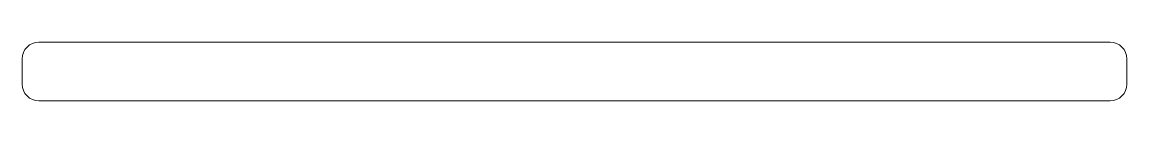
# Model space of a CAD drawing. Header units: millimetres. Extents: x 0 to 65.5, y 0 to 3.5.
import ezdxf

# ---------------------------------------------------------------- set-up
doc = ezdxf.new("R2010")
doc.units = ezdxf.units.MM
doc.layers.add('3', color=7, linetype='Continuous', true_color=0xffffff)

msp = doc.modelspace()

# ---------------------------------------------------------------- linework, layer by layer
at = {"layer": '3', "color": 51, "linetype": 'Continuous', "lineweight": 18}
for p, q in [((64.5, 3.5), (1, 3.5)), ((0, 2.5), (0, 1)), ((65.5, 1), (65.5, 2.5)), ((1, 0), (64.5, 0))]:
    msp.add_line(p, q, dxfattribs=at)
for centre, start, end in [((1, 2.5), 90, 180), ((64.5, 2.5), 0, 90), ((1, 1), 180, 270), ((64.5, 1), 270, 0)]:
    msp.add_arc(centre, 1, start, end, dxfattribs=at)

doc.saveas('drawing.dxf')
